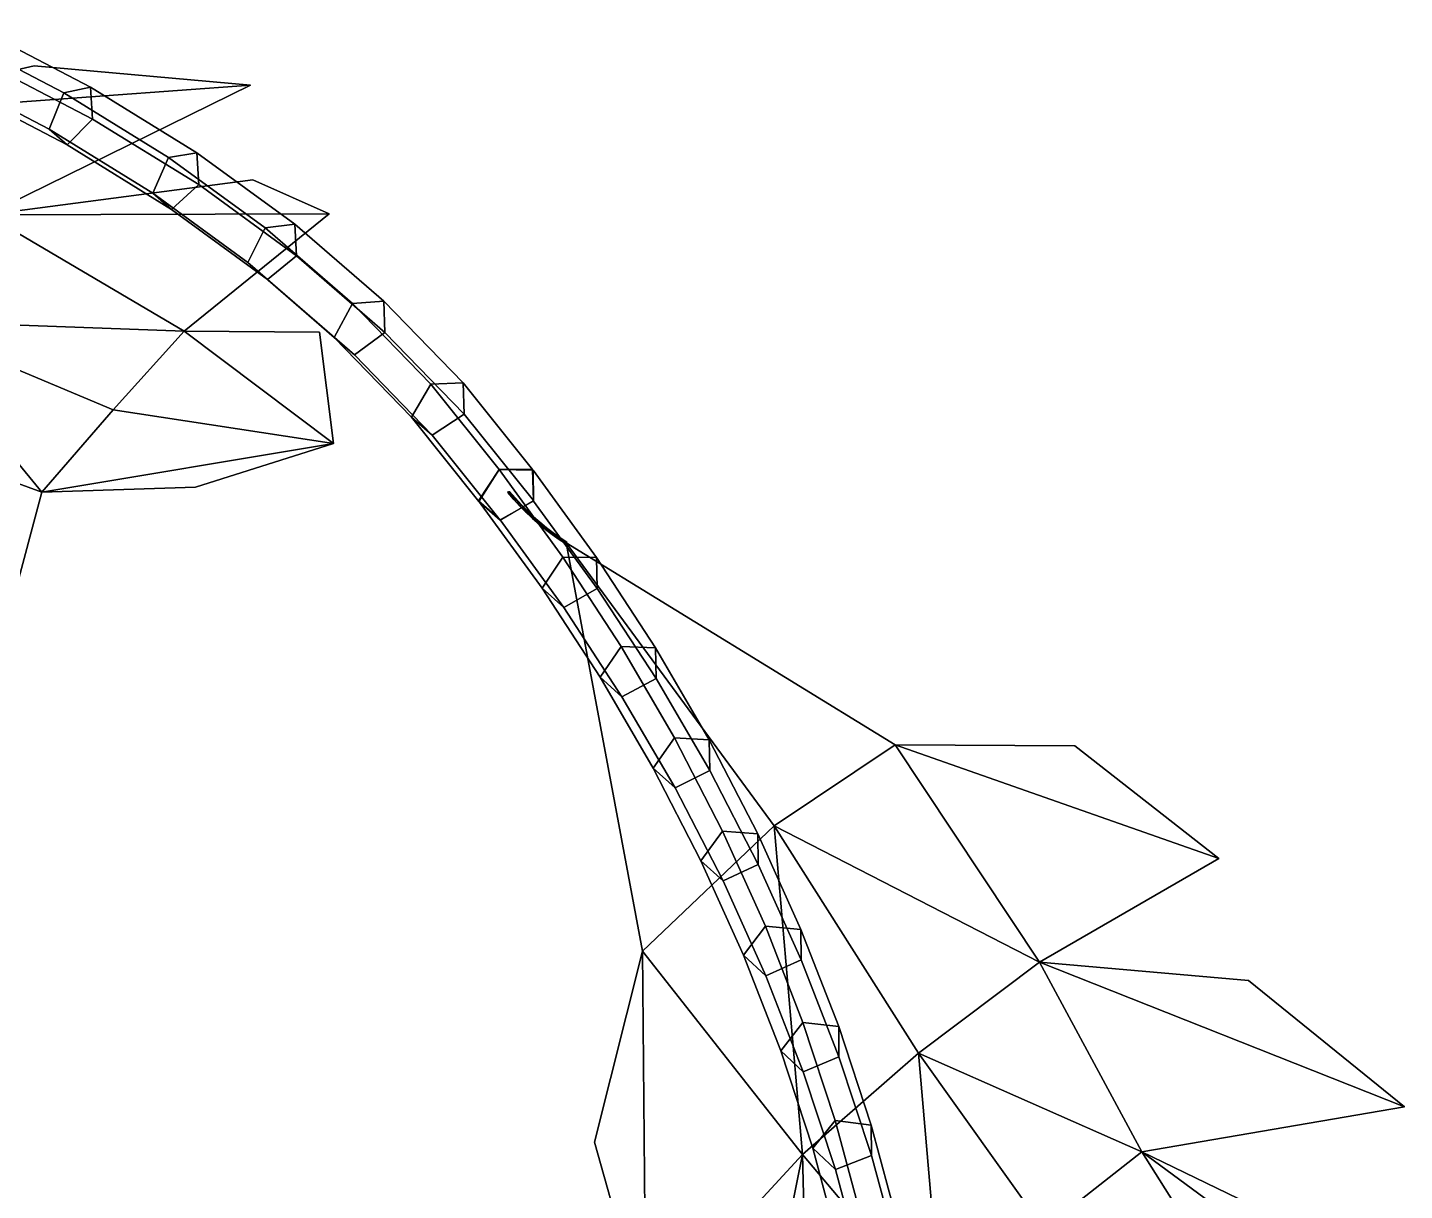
# Model space of a CAD drawing. Header units: metres. Extents: x -349 to 464, y -383 to 362.
# Drawn here: x 406.8 to 455.85, y -28.77 to 12.65 of the extents above; entities that cross this region are included whole.
import ezdxf

# ---------------------------------------------------------------- set-up
doc = ezdxf.new("R2010")
doc.units = ezdxf.units.M

msp = doc.modelspace()

# ---------------------------------------------------------------- linework, layer by layer
at = {"layer": 'Breeder_Leaf', "color": 3}
for points in [[(399.1277, 9.4605, 758.2767), (407.0279, 11.2777, 756.8868), (414.7369, 10.5945, 758.9911)], [(399.1277, 9.4605, 758.2767), (414.7369, 10.5945, 758.9911), (407.0279, 11.2777, 756.8868)], [(399.1277, 9.4605, 758.2767), (414.7369, 10.5945, 758.9911), (405.3396, 5.9832, 761.7061)], [(399.1277, 9.4605, 758.2767), (405.3396, 5.9832, 761.7061), (414.7369, 10.5945, 758.9911)], [(405.3396, 5.9832, 761.7061), (414.8163, 7.2187, 763.3782), (417.5395, 6.01332, 765.1484)], [(405.3396, 5.9832, 761.7061), (417.5395, 6.01332, 765.1484), (414.8163, 7.2187, 763.3782)], [(405.3396, 5.9832, 761.7061), (412.3748, 1.8371, 764.7302), (402.2964, 2.2069, 763.592)], [(405.3396, 5.9832, 761.7061), (402.2964, 2.2069, 763.592), (412.3748, 1.8371, 764.7302)], [(405.3396, 5.9832, 761.7061), (417.5395, 6.01332, 765.1484), (412.3748, 1.8371, 764.7302)], [(405.3396, 5.9832, 761.7061), (412.3748, 1.8371, 764.7302), (417.5395, 6.01332, 765.1484)], [(402.2964, 2.2069, 763.592), (407.3018, -3.9025, 770.1387), (399.6952, -1.1259, 766.5007)], [(402.2964, 2.2069, 763.592), (399.6952, -1.1259, 766.5007), (407.3018, -3.9025, 770.1387)], [(412.3748, 1.8371, 764.7302), (409.8454, -0.9672, 767.5243), (402.2964, 2.2069, 763.592)], [(412.3748, 1.8371, 764.7302), (402.2964, 2.2069, 763.592), (409.8454, -0.9672, 767.5243)], [(402.2964, 2.2069, 763.592), (409.8454, -0.9672, 767.5243), (407.3018, -3.9025, 770.1387)], [(402.2964, 2.2069, 763.592), (407.3018, -3.9025, 770.1387), (409.8454, -0.9672, 767.5243)], [(412.3748, 1.8371, 764.7302), (417.6972, -2.1674, 774.6883), (409.8454, -0.9672, 767.5243)], [(412.3748, 1.8371, 764.7302), (409.8454, -0.9672, 767.5243), (417.6972, -2.1674, 774.6883)], [(412.3748, 1.8371, 764.7302), (417.1959, 1.8019, 770.1777), (417.6972, -2.1674, 774.6883)], [(412.3748, 1.8371, 764.7302), (417.6972, -2.1674, 774.6883), (417.1959, 1.8019, 770.1777)], [(409.8454, -0.9672, 767.5243), (417.6972, -2.1674, 774.6883), (407.3018, -3.9025, 770.1387)], [(409.8454, -0.9672, 767.5243), (407.3018, -3.9025, 770.1387), (417.6972, -2.1674, 774.6883)], [(407.3018, -3.9025, 770.1387), (406.2912, -7.6863, 776.2891), (399.6952, -1.1259, 766.5007)], [(407.3018, -3.9025, 770.1387), (399.6952, -1.1259, 766.5007), (406.2912, -7.6863, 776.2891)], [(417.6972, -2.1674, 774.6883), (412.7834, -3.7163, 773.9924), (407.3018, -3.9025, 770.1387)], [(417.6972, -2.1674, 774.6883), (407.3018, -3.9025, 770.1387), (412.7834, -3.7163, 773.9924)], [(437.7037, -12.8904, 471.3712), (433.3897, -15.7777, 468.0706), (425.9875, -5.7044, 465.8084)], [(437.7037, -12.8904, 471.3712), (425.9875, -5.7044, 465.8084), (433.3897, -15.7777, 468.0706)], [(425.9875, -5.7044, 465.8084), (433.3897, -15.7777, 468.0706), (428.7044, -20.2438, 466.8468)], [(425.9875, -5.7044, 465.8084), (428.7044, -20.2438, 466.8468), (433.3897, -15.7777, 468.0706)], [(437.7037, -12.8904, 471.3712), (442.8404, -20.6358, 472.5146), (433.3897, -15.7777, 468.0706)], [(437.7037, -12.8904, 471.3712), (433.3897, -15.7777, 468.0706), (442.8404, -20.6358, 472.5146)], [(437.7037, -12.8904, 471.3712), (449.2343, -16.9452, 476.5112), (442.8404, -20.6358, 472.5146)], [(437.7037, -12.8904, 471.3712), (442.8404, -20.6358, 472.5146), (449.2343, -16.9452, 476.5112)], [(437.7037, -12.8904, 471.3712), (444.1022, -12.9356, 474.6778), (449.2343, -16.9452, 476.5112)], [(437.7037, -12.8904, 471.3712), (449.2343, -16.9452, 476.5112), (444.1022, -12.9356, 474.6778)], [(433.3897, -15.7777, 468.0706), (434.401, -27.4886, 468.5186), (428.7044, -20.2438, 466.8468)], [(433.3897, -15.7777, 468.0706), (428.7044, -20.2438, 466.8468), (434.401, -27.4886, 468.5186)], [(442.8404, -20.6358, 472.5146), (438.5322, -23.8717, 470.3829), (433.3897, -15.7777, 468.0706)], [(442.8404, -20.6358, 472.5146), (433.3897, -15.7777, 468.0706), (438.5322, -23.8717, 470.3829)], [(433.3897, -15.7777, 468.0706), (438.5322, -23.8717, 470.3829), (434.401, -27.4886, 468.5186)], [(433.3897, -15.7777, 468.0706), (434.401, -27.4886, 468.5186), (438.5322, -23.8717, 470.3829)], [(428.82, -33.5397, 466.7415), (426.9954, -27.04291, 465.3365), (428.7044, -20.2438, 466.8468)], [(428.82, -33.5397, 466.7415), (428.7044, -20.2438, 466.8468), (426.9954, -27.04291, 465.3365)], [(434.401, -27.4886, 468.5186), (428.82, -33.5397, 466.7415), (428.7044, -20.2438, 466.8468)], [(434.401, -27.4886, 468.5186), (428.7044, -20.2438, 466.8468), (428.82, -33.5397, 466.7415)], [(442.8404, -20.6358, 472.5146), (446.4919, -27.3889, 474.3857), (438.5322, -23.8717, 470.3829)], [(442.8404, -20.6358, 472.5146), (438.5322, -23.8717, 470.3829), (446.4919, -27.3889, 474.3857)], [(442.8404, -20.6358, 472.5146), (455.8463, -25.7858, 479.5693), (446.4919, -27.3889, 474.3857)], [(442.8404, -20.6358, 472.5146), (446.4919, -27.3889, 474.3857), (455.8463, -25.7858, 479.5693)], [(442.8404, -20.6358, 472.5146), (450.2931, -21.2844, 475.9329), (455.8463, -25.7858, 479.5693)], [(442.8404, -20.6358, 472.5146), (455.8463, -25.7858, 479.5693), (450.2931, -21.2844, 475.9329)], [(438.5322, -23.8717, 470.3829), (439.3485, -33.355, 470.0536), (434.401, -27.4886, 468.5186)], [(438.5322, -23.8717, 470.3829), (434.401, -27.4886, 468.5186), (439.3485, -33.355, 470.0536)], [(446.4919, -27.3889, 474.3857), (442.9977, -30.132, 471.6756), (438.5322, -23.8717, 470.3829)], [(446.4919, -27.3889, 474.3857), (438.5322, -23.8717, 470.3829), (442.9977, -30.132, 471.6756)], [(438.5322, -23.8717, 470.3829), (442.9977, -30.132, 471.6756), (439.3485, -33.355, 470.0536)], [(438.5322, -23.8717, 470.3829), (439.3485, -33.355, 470.0536), (442.9977, -30.132, 471.6756)], [(446.4919, -27.3889, 474.3857), (451.0729, -34.6493, 475.8462), (442.9977, -30.132, 471.6756)], [(446.4919, -27.3889, 474.3857), (442.9977, -30.132, 471.6756), (451.0729, -34.6493, 475.8462)], [(446.4919, -27.3889, 474.3857), (455.1978, -33.8038, 480.9997), (451.0729, -34.6493, 475.8462)], [(446.4919, -27.3889, 474.3857), (451.0729, -34.6493, 475.8462), (455.1978, -33.8038, 480.9997)], [(446.4919, -27.3889, 474.3857), (453.741, -30.9011, 479.7936), (455.1978, -33.8038, 480.9997)], [(446.4919, -27.3889, 474.3857), (455.1978, -33.8038, 480.9997), (453.741, -30.9011, 479.7936)], [(434.7997, -43.06927, 468.4941), (432.7714, -35.5153, 467.6176), (434.401, -27.4886, 468.5186)], [(434.7997, -43.06927, 468.4941), (434.401, -27.4886, 468.5186), (432.7714, -35.5153, 467.6176)], [(439.3485, -33.355, 470.0536), (434.7997, -43.06927, 468.4941), (434.401, -27.4886, 468.5186)], [(439.3485, -33.355, 470.0536), (434.401, -27.4886, 468.5186), (434.7997, -43.06927, 468.4941)]]:
    msp.add_3dface(points, dxfattribs=at)
at = {"layer": 'Breeder_Petiole', "color": 3}
for points in [[(404.071, 12.4124, 440.3083), (408.0887, 10.3224, 443.7759), (407.5687, 9.03145, 443.5999), (403.6021, 11.09733, 440.1717)], [(404.9601, 12.6467, 439.2799), (409.0395, 10.5257, 442.7971), (408.0887, 10.3224, 443.7759), (404.071, 12.4124, 440.3083)], [(405.0473, 11.5025, 438.5141), (409.1144, 9.3861, 442.0233), (409.0395, 10.5257, 442.7971), (404.9601, 12.6467, 439.2799)], [(404.2128, 10.5504, 439.0621), (408.2106, 8.4678, 442.5166), (409.1144, 9.3861, 442.0233), (405.0473, 11.5025, 438.5141)], [(403.6021, 11.09733, 440.1717), (407.5687, 9.03145, 443.5999), (408.2106, 8.4678, 442.5166), (404.2128, 10.5504, 439.0621)], [(408.0887, 10.3224, 443.7759), (411.8237, 8.01859, 447.4196), (411.2559, 6.7543, 447.2019), (407.5687, 9.03145, 443.5999)], [(409.0395, 10.5257, 442.7971), (412.832, 8.1875, 446.4932), (411.8237, 8.01859, 447.4196), (408.0887, 10.3224, 443.7759)], [(409.1144, 9.3861, 442.0233), (412.8953, 7.0531, 445.7108), (412.832, 8.1875, 446.4932), (409.0395, 10.5257, 442.7971)], [(408.2106, 8.4678, 442.5166), (411.9269, 6.1723, 446.1463), (412.8953, 7.0531, 445.7108), (409.1144, 9.3861, 442.0233)], [(407.5687, 9.03145, 443.5999), (411.2559, 6.7543, 447.2019), (411.9269, 6.1723, 446.1463), (408.2106, 8.4678, 442.5166)], [(411.8237, 8.01859, 447.4196), (415.258, 5.5122, 451.222), (414.6458, 4.2773, 450.9606), (411.2559, 6.7543, 447.2019)], [(412.832, 8.1875, 446.4932), (416.3193, 5.6438, 450.3505), (415.258, 5.5122, 451.222), (411.8237, 8.01859, 447.4196)], [(412.8953, 7.0531, 445.7108), (416.3719, 4.5151, 449.559), (416.3193, 5.6438, 450.3505), (412.832, 8.1875, 446.4932)], [(411.9269, 6.1723, 446.1463), (415.3435, 3.6754, 449.9339), (416.3719, 4.5151, 449.559), (412.8953, 7.0531, 445.7108)], [(411.2559, 6.7543, 447.2019), (414.6458, 4.2773, 450.9606), (415.3435, 3.6754, 449.9339), (411.9269, 6.1723, 446.1463)], [(415.258, 5.5122, 451.222), (418.3749, 2.8158, 455.1652), (417.722, 1.6126, 454.8583), (414.6458, 4.2773, 450.9606)], [(416.3193, 5.6438, 450.3505), (419.4847, 2.9072, 454.3508), (418.3749, 2.8158, 455.1652), (415.258, 5.5122, 451.222)], [(416.3719, 4.5151, 449.559), (419.5271, 1.7848, 453.5497), (419.4847, 2.9072, 454.3508), (416.3193, 5.6438, 450.3505)], [(415.3435, 3.6754, 449.9339), (418.444, 0.9894, 453.8615), (419.5271, 1.7848, 453.5497), (416.3719, 4.5151, 449.559)], [(414.6458, 4.2773, 450.9606), (417.722, 1.6126, 454.8583), (418.444, 0.9894, 453.8615), (415.3435, 3.6754, 449.9339)], [(418.3749, 2.8158, 455.1652), (421.1594, -0.05719, 459.2306), (420.4696, -1.2263, 458.8764), (417.722, 1.6126, 454.8583)], [(419.4847, 2.9072, 454.3508), (422.3127, -0.0088, 458.4751), (421.1594, -0.05719, 459.2306), (418.3749, 2.8158, 455.1652)], [(419.5271, 1.7848, 453.5497), (422.3458, -1.1242, 457.664), (422.3127, -0.0088, 458.4751), (419.4847, 2.9072, 454.3508)], [(417.722, 1.6126, 454.8583), (420.4696, -1.2263, 458.8764), (421.2133, -1.8724, 457.9106), (418.444, 0.9894, 453.8615)], [(418.444, 0.9894, 453.8615), (421.2133, -1.8724, 457.9106), (422.3458, -1.1242, 457.664), (419.5271, 1.7848, 453.5497)], [(421.1594, -0.05719, 459.2306), (423.5979, -3.09274, 463.3987), (422.8754, -4.2258, 462.9959), (420.4696, -1.2263, 458.8764)], [(422.3127, -0.0088, 458.4751), (424.7897, -3.08981, 462.7039), (423.5979, -3.09274, 463.3987), (421.1594, -0.05719, 459.2306)], [(422.3458, -1.1242, 457.664), (424.8144, -4.1978, 461.8824), (424.7897, -3.08981, 462.7039), (422.3127, -0.0088, 458.4751)], [(420.4696, -1.2263, 458.8764), (422.8754, -4.2258, 462.9959), (423.638, -4.8959, 462.0618), (421.2133, -1.8724, 457.9106)], [(421.2133, -1.8724, 457.9106), (423.638, -4.8959, 462.0618), (424.8144, -4.1978, 461.8824), (422.3458, -1.1242, 457.664)], [(423.5957, -3.08934, 463.3943), (425.8606, -6.2076, 467.6154), (425.1236, -7.3221, 467.1876), (422.8587, -4.2037, 462.9664)], [(424.8049, -3.1096, 462.7305), (427.0698, -6.228, 466.9516), (425.8606, -6.2076, 467.6154), (423.5957, -3.08934, 463.3943)], [(424.8261, -4.2137, 461.9035), (427.0909, -7.332, 466.1247), (427.0698, -6.228, 466.9516), (424.8049, -3.1096, 462.7305)], [(423.9274, -3.8711, 462.6382), (424.1334, -4.1111, 462.9833), (424.1092, -4.1504, 462.9704), (423.903, -3.9107, 462.6252)], [(423.903, -3.9107, 462.6252), (424.1092, -4.1504, 462.9704), (424.1354, -4.1734, 462.9388), (423.9294, -3.9339, 462.5934)], [(423.9682, -3.8708, 462.6141), (424.1739, -4.1108, 462.9593), (424.1334, -4.1111, 462.9833), (423.9274, -3.8711, 462.6382)], [(423.9294, -3.9339, 462.5934), (424.1354, -4.1734, 462.9388), (424.1751, -4.1491, 462.9319), (423.9695, -3.9094, 462.5865)], [(423.9695, -3.9094, 462.5865), (424.1751, -4.1491, 462.9319), (424.1739, -4.1108, 462.9593), (423.9682, -3.8708, 462.6141)], [(422.8587, -4.2037, 462.9664), (425.1236, -7.3221, 467.1876), (425.895, -8.00437, 466.2697), (423.6302, -4.886, 462.0485)], [(423.6302, -4.886, 462.0485), (425.895, -8.00437, 466.2697), (427.0909, -7.332, 466.1247), (424.8261, -4.2137, 461.9035)], [(424.1334, -4.1111, 462.9833), (424.3448, -4.3413, 463.3309), (424.3214, -4.3809, 463.3189), (424.1092, -4.1504, 462.9704)], [(424.1092, -4.1504, 462.9704), (424.3214, -4.3809, 463.3189), (424.3475, -4.4039, 463.2878), (424.1354, -4.1734, 462.9388)], [(424.1739, -4.1108, 462.9593), (424.3849, -4.3408, 463.3068), (424.3448, -4.3413, 463.3309), (424.1334, -4.1111, 462.9833)], [(424.1354, -4.1734, 462.9388), (424.3475, -4.4039, 463.2878), (424.3865, -4.3793, 463.2804), (424.1751, -4.1491, 462.9319)], [(424.1751, -4.1491, 462.9319), (424.3865, -4.3793, 463.2804), (424.3849, -4.3408, 463.3068), (424.1739, -4.1108, 462.9593)], [(424.3448, -4.3413, 463.3309), (424.5618, -4.5619, 463.6812), (424.5391, -4.6017, 463.6703), (424.3214, -4.3809, 463.3189)], [(424.3214, -4.3809, 463.3189), (424.5391, -4.6017, 463.6703), (424.5652, -4.6247, 463.6396), (424.3475, -4.4039, 463.2878)], [(424.3849, -4.3408, 463.3068), (424.6014, -4.5613, 463.6571), (424.5618, -4.5619, 463.6812), (424.3448, -4.3413, 463.3309)], [(424.3475, -4.4039, 463.2878), (424.5652, -4.6247, 463.6396), (424.6035, -4.5999, 463.6315), (424.3865, -4.3793, 463.2804)], [(424.3865, -4.3793, 463.2804), (424.6035, -4.5999, 463.6315), (424.6014, -4.5613, 463.6571), (424.3849, -4.3408, 463.3068)], [(424.5618, -4.5619, 463.6812), (424.7844, -4.7727, 464.0341), (424.7623, -4.8128, 464.0241), (424.5391, -4.6017, 463.6703)], [(424.5391, -4.6017, 463.6703), (424.7623, -4.8128, 464.0241), (424.7884, -4.8358, 463.994), (424.5652, -4.6247, 463.6396)], [(424.6014, -4.5613, 463.6571), (424.8235, -4.7719, 464.01), (424.7844, -4.7727, 464.0341), (424.5618, -4.5619, 463.6812)], [(424.5652, -4.6247, 463.6396), (424.7884, -4.8358, 463.994), (424.826, -4.8107, 463.9853), (424.6035, -4.5999, 463.6315)], [(424.6035, -4.5999, 463.6315), (424.826, -4.8107, 463.9853), (424.8235, -4.7719, 464.01), (424.6014, -4.5613, 463.6571)], [(424.7844, -4.7727, 464.0341), (425.0122, -4.9736, 464.3895), (424.9909, -5.01394, 464.3804), (424.7623, -4.8128, 464.0241)], [(424.7623, -4.8128, 464.0241), (424.9909, -5.01394, 464.3804), (425.0169, -5.03694, 464.3507), (424.7884, -4.8358, 463.994)], [(424.8235, -4.7719, 464.01), (425.0509, -4.9727, 464.3652), (425.0122, -4.9736, 464.3895), (424.7844, -4.7727, 464.0341)], [(424.7884, -4.8358, 463.994), (425.0169, -5.03694, 464.3507), (425.0538, -5.01165, 464.3414), (424.826, -4.8107, 463.9853)], [(424.826, -4.8107, 463.9853), (425.0538, -5.01165, 464.3414), (425.0509, -4.9727, 464.3652), (424.8235, -4.7719, 464.01)], [(425.0122, -4.9736, 464.3895), (425.2452, -5.1646, 464.7469), (425.2246, -5.205, 464.7388), (424.9909, -5.01394, 464.3804)], [(424.9909, -5.01394, 464.3804), (425.2246, -5.205, 464.7388), (425.2506, -5.228, 464.7096), (425.0169, -5.03694, 464.3507)], [(425.0509, -4.9727, 464.3652), (425.2834, -5.1636, 464.7226), (425.2452, -5.1646, 464.7469), (425.0122, -4.9736, 464.3895)], [(425.0169, -5.03694, 464.3507), (425.2506, -5.228, 464.7096), (425.2868, -5.2025, 464.6996), (425.0538, -5.01165, 464.3414)], [(425.0538, -5.01165, 464.3414), (425.2868, -5.2025, 464.6996), (425.2834, -5.1636, 464.7226), (425.0509, -4.9727, 464.3652)], [(425.2452, -5.1646, 464.7469), (425.4833, -5.3454, 465.1063), (425.4635, -5.386, 465.0991), (425.2246, -5.205, 464.7388)], [(425.2246, -5.205, 464.7388), (425.4635, -5.386, 465.0991), (425.4894, -5.4089, 465.0704), (425.2506, -5.228, 464.7096)], [(425.2834, -5.1636, 464.7226), (425.5211, -5.3443, 465.0819), (425.4833, -5.3454, 465.1063), (425.2452, -5.1646, 464.7469)], [(425.2506, -5.228, 464.7096), (425.4894, -5.4089, 465.0704), (425.5248, -5.3833, 465.0598), (425.2868, -5.2025, 464.6996)], [(425.2868, -5.2025, 464.6996), (425.5248, -5.3833, 465.0598), (425.5211, -5.3443, 465.0819), (425.2834, -5.1636, 464.7226)], [(425.4833, -5.3454, 465.1063), (425.7263, -5.516, 465.4674), (425.7072, -5.5567, 465.4611), (425.4635, -5.386, 465.0991)], [(425.4635, -5.386, 465.0991), (425.7072, -5.5567, 465.4611), (425.7331, -5.5795, 465.4329), (425.4894, -5.4089, 465.0704)], [(425.5211, -5.3443, 465.0819), (425.7636, -5.5148, 465.4429), (425.7263, -5.516, 465.4674), (425.4833, -5.3454, 465.1063)], [(425.4894, -5.4089, 465.0704), (425.7331, -5.5795, 465.4329), (425.7678, -5.5538, 465.4217), (425.5248, -5.3833, 465.0598)], [(425.5248, -5.3833, 465.0598), (425.7678, -5.5538, 465.4217), (425.7636, -5.5148, 465.4429), (425.5211, -5.3443, 465.0819)], [(425.7263, -5.516, 465.4674), (425.974, -5.6761, 465.8301), (425.9555, -5.7171, 465.8246), (425.7072, -5.5567, 465.4611)], [(425.7072, -5.5567, 465.4611), (425.9555, -5.7171, 465.8246), (425.9816, -5.7401, 465.7967), (425.7331, -5.5795, 465.4329)], [(425.7636, -5.5148, 465.4429), (426.0111, -5.6747, 465.8054), (425.974, -5.6761, 465.8301), (425.7263, -5.516, 465.4674)], [(425.7331, -5.5795, 465.4329), (425.9816, -5.7401, 465.7967), (426.0158, -5.714, 465.7849), (425.7678, -5.5538, 465.4217)], [(425.7678, -5.5538, 465.4217), (426.0158, -5.714, 465.7849), (426.0111, -5.6747, 465.8054), (425.7636, -5.5148, 465.4429)], [(425.8606, -6.2076, 467.6154), (427.9428, -9.3946, 471.8712), (427.1924, -10.4899, 471.418), (425.1236, -7.3221, 467.1876)], [(427.0698, -6.228, 466.9516), (429.168, -9.4387, 471.2387), (427.9428, -9.3946, 471.8712), (425.8606, -6.2076, 467.6154)], [(427.0909, -7.332, 466.1247), (429.1859, -10.5387, 470.4062), (429.168, -9.4387, 471.2387), (427.0698, -6.228, 466.9516)], [(425.1236, -7.3221, 467.1876), (427.1924, -10.4899, 471.418), (427.9719, -11.1846, 470.5164), (425.895, -8.00437, 466.2697)], [(425.895, -8.00437, 466.2697), (427.9719, -11.1846, 470.5164), (429.1859, -10.5387, 470.4062), (427.0909, -7.332, 466.1247)], [(427.9428, -9.3946, 471.8712), (429.842, -12.6496, 476.1608), (429.0793, -13.7253, 475.6822), (427.1924, -10.4899, 471.418)], [(429.168, -9.4387, 471.2387), (431.082, -12.718, 475.5599), (429.842, -12.6496, 476.1608), (427.9428, -9.3946, 471.8712)], [(429.1859, -10.5387, 470.4062), (431.0969, -13.8138, 474.7219), (431.082, -12.718, 475.5599), (429.168, -9.4387, 471.2387)], [(427.1924, -10.4899, 471.418), (429.0793, -13.7253, 475.6822), (429.8662, -14.4328, 474.797), (427.9719, -11.1846, 470.5164)], [(427.9719, -11.1846, 470.5164), (429.8662, -14.4328, 474.797), (431.0969, -13.8138, 474.7219), (429.1859, -10.5387, 470.4062)], [(429.842, -12.6496, 476.1608), (431.556, -15.9687, 480.4793), (430.782, -17.02459, 479.9749), (429.0793, -13.7253, 475.6822)], [(431.082, -12.718, 475.5599), (432.8093, -16.06205, 479.9102), (431.556, -15.9687, 480.4793), (429.842, -12.6496, 476.1608)], [(431.0969, -13.8138, 474.7219), (432.8214, -17.1535, 479.0665), (432.8093, -16.06205, 479.9102), (431.082, -12.718, 475.5599)], [(429.0793, -13.7253, 475.6822), (430.782, -17.02459, 479.9749), (431.5756, -17.7449, 479.1063), (429.8662, -14.4328, 474.797)], [(429.8662, -14.4328, 474.797), (431.5756, -17.7449, 479.1063), (432.8214, -17.1535, 479.0665), (431.0969, -13.8138, 474.7219)], [(431.556, -15.9687, 480.4793), (433.0826, -19.348, 484.8214), (432.2986, -20.3834, 484.2911), (430.782, -17.02459, 479.9749)], [(432.8093, -16.06205, 479.9102), (434.3478, -19.4665, 484.2843), (433.0826, -19.348, 484.8214), (431.556, -15.9687, 480.4793)], [(432.8214, -17.1535, 479.0665), (434.3573, -20.5536, 483.4349), (434.3478, -19.4665, 484.2843), (432.8093, -16.06205, 479.9102)], [(430.782, -17.02459, 479.9749), (432.2986, -20.3834, 484.2911), (433.0981, -21.117, 483.4391), (431.5756, -17.7449, 479.1063)], [(431.5756, -17.7449, 479.1063), (433.0981, -21.117, 483.4391), (434.3573, -20.5536, 483.4349), (432.8214, -17.1535, 479.0665)], [(433.0826, -19.348, 484.8214), (434.42, -22.7832, 489.1819), (433.627, -23.798, 488.6256), (432.2986, -20.3834, 484.2911)], [(434.3478, -19.4665, 484.2843), (435.6958, -22.9274, 488.677), (434.42, -22.7832, 489.1819), (433.0826, -19.348, 484.8214)], [(434.3573, -20.5536, 483.4349), (435.7029, -24.01005, 487.8219), (435.6958, -22.9274, 488.677), (434.3478, -19.4665, 484.2843)], [(432.2986, -20.3834, 484.2911), (433.627, -23.798, 488.6256), (434.4317, -24.5449, 487.7903), (433.0981, -21.117, 483.4391)], [(433.0981, -21.117, 483.4391), (434.4317, -24.5449, 487.7903), (435.7029, -24.01005, 487.8219), (434.3573, -20.5536, 483.4349)], [(434.42, -22.7832, 489.1819), (435.5666, -26.2702, 493.5556), (434.7657, -27.2639, 492.9732), (433.627, -23.798, 488.6256)], [(435.6958, -22.9274, 488.677), (436.8514, -26.4405, 493.083), (435.5666, -26.2702, 493.5556), (434.42, -22.7832, 489.1819)], [(435.7029, -24.01005, 487.8219), (436.8566, -27.5185, 492.2222), (436.8514, -26.4405, 493.083), (435.6958, -22.9274, 488.677)], [(433.627, -23.798, 488.6256), (434.7657, -27.2639, 492.9732), (435.5749, -28.02457, 492.1547), (434.4317, -24.5449, 487.7903)], [(434.4317, -24.5449, 487.7903), (435.5749, -28.02457, 492.1547), (436.8566, -27.5185, 492.2222), (435.7029, -24.01005, 487.8219)], [(435.5666, -26.2702, 493.5556), (436.5209, -29.8047, 497.9373), (435.7134, -30.7772, 497.3287), (434.7657, -27.2639, 492.9732)], [(436.8514, -26.4405, 493.083), (437.8135, -30.00154, 497.4972), (436.5209, -29.8047, 497.9373), (435.5666, -26.2702, 493.5556)], [(436.8566, -27.5185, 492.2222), (437.8168, -31.07495, 496.6305), (437.8135, -30.00154, 497.4972), (436.8514, -26.4405, 493.083)], [(434.7657, -27.2639, 492.9732), (435.7134, -30.7772, 497.3287), (436.5263, -31.5515, 496.527), (435.5749, -28.02457, 492.1547)], [(435.5749, -28.02457, 492.1547), (436.5263, -31.5515, 496.527), (437.8168, -31.07495, 496.6305), (436.8566, -27.5185, 492.2222)]]:
    msp.add_3dface(points, dxfattribs=at)

doc.saveas('drawing.dxf')
